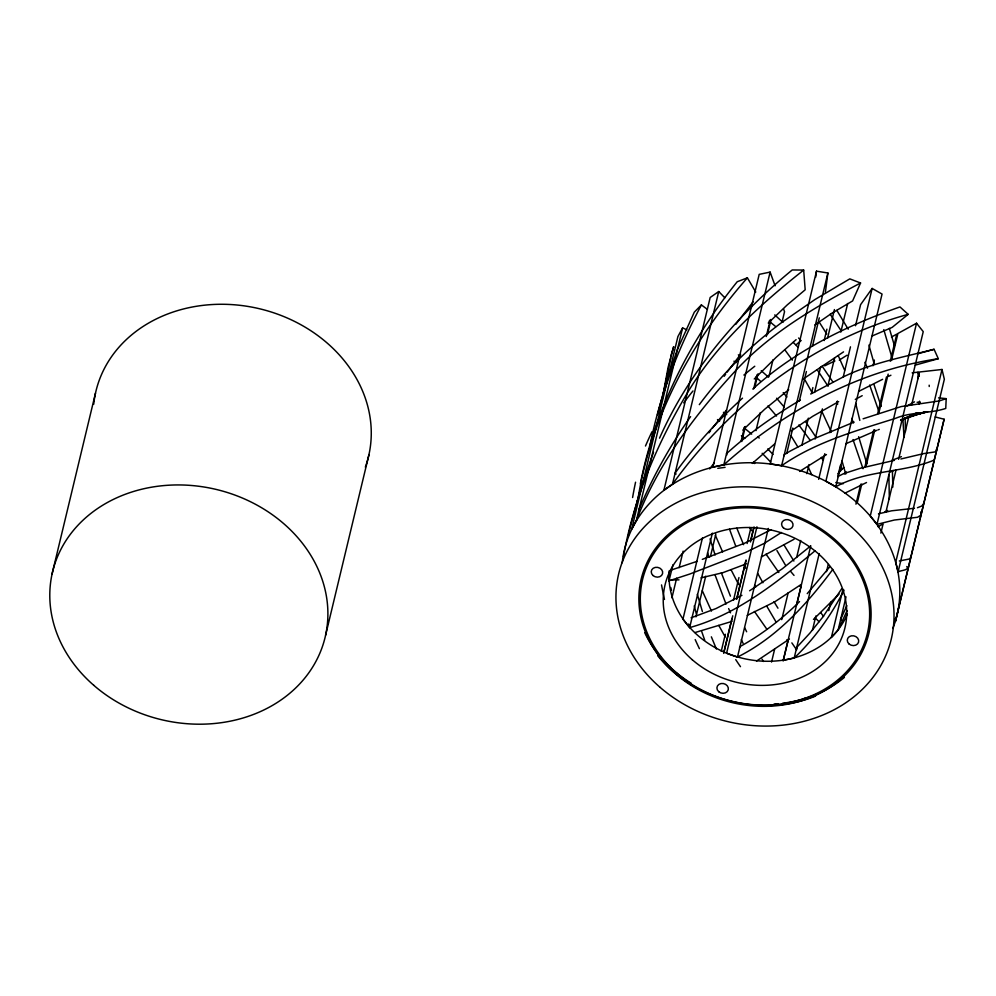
<?xml version="1.0" encoding="UTF-8"?>
<svg xmlns="http://www.w3.org/2000/svg" width="996" height="996" viewBox="0 0 996 996"><rect width="100%" height="100%" fill="white"/><g stroke="black" fill="none" stroke-linecap="round" stroke-linejoin="round"><path stroke-width="1.49" d="M912.162 372.828L918.15 372.155L918.1 378.58M781.424 532.486L764.256 543.368L745.668 552.419L689.904 573.995L668.988 580.842L669.038 571.007M889.341 499.058L888.88 474.806M935.169 416.963L944.133 419.229L895.429 621.392L894.856 619.238M938.556 397.865L946.2 398.637L945.752 408.435C929.716 413.738 911.626 411.597 895.628 418.295C856.386 430.745 815.836 441.875 781.623 465.705L770.219 463.875L816.496 271.161L827.888 272.991L825.385 292.376M919.258 403.579L919.47 401.4M784.151 455.732L784.3 454.55L790.077 451.151L813.271 439.012L854.107 422.08M815.724 277.125L816.496 271.161M637.452 501.125L637.764 499.046M663.286 393.271L668.104 367.263L673.67 346.658L670.856 356.008M923.678 503.528L921.773 506.03L917.465 507.723M662.427 398.375L670.756 357.85M623.459 556.577C633.78 498.087 657.559 442.622 687.999 391.876C717.294 343.495 759.674 304.826 803.685 270.065L805.179 289.799L787.251 304.888L768.24 323.065M637.565 501.025L637.938 498.934M638.137 497.9C651.359 415.457 692.643 340.072 747.386 277.834L755.765 292.065M640.341 483.782C654.945 409.742 689.917 340.209 737.227 281.731L747.386 277.834M650.089 445.15C659.613 396.059 678.027 348.998 701.396 304.925L707.397 309.383M628.488 535.101L629.099 532.25M629.41 530.818L630.045 527.955M842.915 589.358L831.349 637.527L838.134 630.045L846.015 596.816M657.46 414.822L665.851 383.062L677.566 349.16L694.299 312.171L701.396 304.925M630.368 526.535L640.714 488.189L653.525 452.321M810.732 545.858L783.254 660.286L794.186 658.02L819.222 553.564M52.103 573.858L95.479 393.183M325.592 635.274L368.968 454.599M638.722 496.954L640.079 491.277M663.585 393.408L664.942 387.73M682.609 327.908L677.903 336.561L631.638 529.287L636.344 520.622L682.609 327.908L686.792 329.8M718.739 291.517L710.173 297.493L663.909 490.219L672.462 484.23L718.739 291.517L724.839 297.792M672.972 564.744L668.988 580.842M671.927 597.812L676.62 578.24M679.148 567.708L683.132 551.137M702.466 537.865L682.945 619.176L689.643 627.605C737.538 614.333 777.59 581.863 815.214 550.664M723.855 464.808L770.12 272.095L759.201 274.361L712.924 467.087L723.855 464.808C783.678 411.273 858.141 370.637 938.319 358.709L934.061 349.297L918.449 353.605M712.364 533.134L689.643 627.605M695.955 616.848L705.716 576.186M710.422 556.615L715.838 534.03M741.136 441.104L744.535 426.973M753.698 388.814L757.085 374.683M766.248 336.524L770.319 319.554M741.759 441.552L745.382 426.487M754.769 387.344L758.031 373.799M767.43 334.644L771.041 319.591M755.976 430.633L760.322 412.568M768.987 376.438L772.971 359.867M699.317 404.637C722.598 373.276 750.648 345.575 781.997 322.293L784.537 311.686L783.541 308.947M721.241 651.309L725.325 634.278M733.504 600.239L738.945 577.543M747.125 543.505L750.872 527.892M723.806 652.343L731.948 618.416M736.704 598.633L745.867 560.462M750.611 540.679L753.673 527.955M723.718 653.413L732.757 615.777M736.741 599.219L746.129 560.063M750.474 541.998L754.084 526.946M756.935 526.809L726.57 653.276L737.463 657.086C776.78 637.515 806.984 604.136 832.83 569.376M781.623 465.705L827.888 272.991M768.352 528.428L737.463 657.086M786.703 453.504L792.816 428.068M799.265 401.214L806.387 371.533M812.499 346.085L819.285 317.824M811.503 393.283L812.873 387.581M824.165 340.557L826.904 329.153M801.83 445.324L808.354 418.171M814.529 392.449L820.704 366.727M827.564 338.142L834.424 309.557M806.835 473.648L809.001 464.609M815.151 439.012L822.385 408.895M828.162 384.805L834.673 357.713M840.811 332.116L847.683 303.506M771.539 662.041L774.602 649.33M781.723 619.649L788.172 592.794M796.651 557.461L800.722 540.492M818.662 479.325L824.8 453.728M829.867 432.65L837.449 401.027M810.732 394.043L843.251 376.949L850.472 346.832M855.527 325.754L860.594 304.664L872.147 288.442L882.058 294.057L835.781 486.77L825.883 481.155L872.147 288.442M783.142 661.02L788.21 639.942M796.514 605.319L801.22 585.748M838.047 475.266L840.45 465.294L841.944 469.415M873.006 365.756L874.376 360.054M812.437 630.269L815.873 615.976M826.506 571.679L828.224 564.533M828.772 610.648L830.813 602.169M855.938 504.188L860.743 484.18M864.852 467.037L873.778 429.874M877.551 414.149L886.465 376.998M890.25 361.274L896.761 334.121L891.445 337.046M857.444 502.109L861.777 484.044M866.122 465.979L874.799 429.836M878.771 413.278L888.171 374.135M891.42 360.577L897.931 333.473L916.544 323.214L923.242 331.643L876.978 524.369L894.308 520.037L917.515 517.273L921.113 515.019L920.864 511.795M916.544 323.214L870.28 515.94L876.978 524.369M880.875 533.097L883.041 524.07M885.93 512.019L896.051 469.863M898.579 459.318L908.701 417.162M911.601 405.123L919.545 371.994L942.004 369.479L944.345 379.264L898.068 571.99C899.811 570.297 910.132 570.397 906.796 566.5M918.997 404.189L919.682 401.326M942.004 369.479L895.74 562.205L898.068 571.99M895.429 621.392L919.557 520.871M919.906 519.464L944.133 419.229M636.344 520.622C657.858 464.124 694.722 414.983 735.434 370.885C770.319 332.95 815.45 306.818 860.556 282.989L849.8 278.868L814.94 299.535L781.997 322.293M739.53 647.774L739.991 646.591C761.865 634.552 781.835 619.163 799.539 601.584M847.061 610.772L838.134 630.045M846.824 605.63L840.537 619.599L841.67 620.433M860.556 282.989L852.613 300.916L831.984 313.142L814.865 324.945M659.539 438.153C688.809 372.13 736.679 315.495 792.231 269.953L803.685 270.065M844.085 590.18C831.199 615.242 814.716 638.635 794.186 658.02M841.62 588.835L823.02 616.81L809.86 633.145L796.638 647.525L797.061 648.757M672.462 484.23C729.819 404.488 812.574 340.607 908.178 314.338L899.973 306.93C846.725 325.617 794.858 350.766 752.789 389.038M690.589 416.627C670.134 445.61 652.766 476.773 639.021 509.466L640.353 510.027M724.192 376.276L725.648 374.21M727.117 372.143L740.663 354.24M709.003 432.812L710.609 430.596M837.748 476.598L843.45 473.735L860.519 468.22L894.445 460.351M735.708 324.397L753.113 301.875M712.227 428.38L726.557 410.016M709.638 468.879L714.144 463.053M829.494 567.197L807.233 593.628M844.396 473.922L846.264 471.818M843.737 467.385L838.022 473.635M839.08 594.002L813.471 619.437M754.258 378.978L776.046 357.415L796.09 339.661M742.804 430.148L764.579 409.356L788.695 389.71M752.279 463.426L774.328 444.216M742.518 398.151C717.606 420.76 694.76 445.722 675.139 473.075L676.122 474.034M810.557 546.045L782.271 568.803L749.602 590.777M908.178 314.338L892.179 327.373L872.259 335.926M801.07 584.515L774.651 601.883L747.261 615.379M789.43 639.034L756.524 661.07M791.272 430.957L812.711 416.303L838.632 401.637M802.602 379.414L843.55 351.874M799.551 471.444L826.468 454.574M946.2 398.637L939.253 400.94L901.231 406.555L863.109 418.793M794.098 539.234L761.367 556.938M770.842 529.772L744.697 543.181L702.317 559.366M800.361 400.081C774.153 415.581 749.092 433.16 726.532 453.653L726.98 454.823M691.062 617.831L715.912 608.593L741.933 595.347M887.648 510.45L884.473 512.243M914.502 401.849L907.007 405.97M882.493 524.282L877.999 526.685M905.028 418.034L901.019 420.15L924.201 412.182L907.194 417.187M878.484 513.824L891.557 510.811L914.428 508.271M845.915 443.718L876.841 430.322M858.639 391.416L882.618 379.302M866.532 482.525L844.683 493.281M888.594 376.351L890.91 375.231M843.251 376.949C871.861 362.868 903.422 357.103 934.061 349.297M901.181 420.2L916.519 413.178L900.608 420.412M901.554 420.026L916.519 413.178M835.781 486.77C865.611 470.224 903.073 472.727 933.401 460.413M901.392 456.666L891.906 460.364M746.552 563.761L722.835 572.688L700.985 577.854M900.658 420.437L918.536 412.867L901.019 420.15M878.061 429.849L879.269 429.388M889.814 472.092L891.432 471.482M696.988 561.37L670.171 570.384M893.001 470.896L893.773 470.61M731.985 621.392L695.046 632.547M915.224 365.134L938.319 358.709M907.219 417.212L925.956 412.008L910.107 416.054M910.145 416.079L927.637 411.846M900.857 458.994L923.566 453.616L934.908 451.935L936.427 450.976L936.252 449.52M899.338 560.947L909.522 558.968L910.593 557.561M679.011 579.871L671.08 579.933M917.092 402.26L920.155 402.484M733.952 361.187L736.418 362.594M738.36 354.813L740.987 356.381M719.672 420.972L717.469 419.565M723.432 412.294L726.731 414.685M741.373 435.688L744.796 438.29M750.212 306.407L751.532 307.415M744.137 427.894L751.681 434.132M769.086 321.135L775.784 326.651M761.23 370.724L768.551 377.223M664.071 661.742L670.433 667.121M774.764 314.91L782.931 322.393M756.001 377.061L760.72 381.456M762.164 453.28L770.717 462.107M793.214 342.375L798.033 347.218M767.729 448.947L773.045 454.437M819.048 621.765L815.624 618.255M798.593 338.005L800.361 339.885M776.594 398.238L784.263 407.127M767.953 405.995L776.507 416.029M783.217 392.623L786.915 397.006M798.842 425.006L809.86 439.846M799.9 585.822L800.933 587.167M785.147 350.231L792.33 360.104M753.474 461.97L754.682 463.551M820.716 612.64L823.555 616.424M766.634 628.887L754.445 611.469M822.098 366.105L832.731 381.754M817.268 369.877L828.099 386.274M778.835 572.513L766.048 554.162M805.801 421.955L815.948 437.169M830.203 314.226L840.873 330.323M819.31 322.243L826.73 333.971M793.887 561.034L784.163 545.235M791.073 435.85L797.833 446.943M836.839 310.379L848.219 329.203M786.877 639.718L788.085 641.623M762.04 659.153L763.509 661.481M785.632 565.442L776.93 550.527M777.963 608.195L774.017 601.709M821.339 457.376L822.908 459.99M776.233 622.288L766.758 606.153M805.029 380.099L812.163 392.698M749.602 527.494L751.445 530.681M725.188 636.942L718.776 625.388M762.899 582.747L757.844 573.646M754.694 585.162L755.703 586.968M738.671 584.602L731.101 569.849M746.651 631.763L744.672 627.804M836.727 402.048L837.761 404.102M745.792 568.367L743.875 564.495M821.513 410.688L831.349 432.015M741.285 639.644L743.078 643.292M711.455 611.096L702.292 590.74M838.296 355.771L844.62 370.188M808.391 467.373L811.653 474.594M722.598 551.909L715.414 535.375M864.939 362.307L867.491 368.171M743.576 544.663L736.841 528.179M716.385 648.981L711.356 636.83M851.68 418.445L853.497 422.902M730.429 596.143L721.341 572.812M869.67 385.041L878.833 411.273M735.807 546.356L729.533 529.225M726.034 604.074L715.165 575.215M852.999 439.547L863.009 468.705M770.12 272.095L775.112 285.802M874.015 384.693L881.136 406.455M704.707 640.167L701.719 631.564M858.652 436.709L866.844 463.7M715.103 554.971L710.061 538.886M883.788 329.614L892.428 359.22M889.341 328.356L894.495 345.873M709.04 557.324L707.571 552.755M702.392 611.507L697.337 594.313M868.923 345.077L874.189 363.839M842.043 461.061L845.729 474.096M670.744 587.478L671.528 590.317M696.353 613.86L694.249 605.892M855.738 403.442L859.822 420.399M918.15 372.155L919.146 376.351M902.874 419.042L904.007 437.12M892.416 471.17L892.839 487.094M905.14 417.984L905.464 431.48M622.251 562.715A140.15 118.337 13.5 0 1 788.832 467.398A140.15 118.337 13.5 0 1 892.814 628.464M813.147 696.304A140.15 118.337 13.5 0 1 802.664 698.856M670.47 667.071A140.15 118.337 13.5 0 1 663.597 661.244M815.55 696.104A123.554 104.319 13.5 0 1 657.709 655.729M847.359 614.084A92.466 78.074 13.5 0 1 743.589 658.518A92.466 78.074 13.5 0 1 669.088 573.136M844.409 677.38A122.11 103.098 13.5 0 1 782.582 703.251M778.337 703.711A122.11 103.098 13.5 0 1 774.066 704.023M691.286 683.293A122.11 103.098 13.5 0 1 644.711 632.659M699.404 648.645A637.963 399.023 -59.1 0 1 695.196 639.606M689.481 626.135A637.963 399.023 -59.1 0 1 688.634 624.019M664.481 599.455A637.963 486.783 -32.3 0 1 661.543 584.926M632.597 497.514A487.567 417.523 37.5 0 1 635.56 482.201M645.47 446.021A487.567 375.878 71.5 0 1 651.944 431.803M796.153 344.74A600.949 270.738 -72.7 0 1 801.182 340.495M683.667 402.919A487.567 302.709 -83.9 0 1 692.979 390.955M839.292 360.116A600.949 148.765 -53.4 0 1 847.098 355.186M743.9 375.044A487.567 210.654 -63.9 0 1 754.769 366.242M855.303 399.396A600.949 37.25 -34.2 0 1 862.2 395.686M824.7 365.856A487.567 115.661 -45.3 0 1 834.909 360.963M920.229 413.738A600.949 44.509 -13.8 0 1 919.856 414.075M929.144 385.191A487.567 34.113 -26.2 0 1 929.193 386.498M725.076 467.348A487.567 19.858 -6 0 1 717.755 468.332M843.313 483.683A487.567 36.927 15 0 1 835.806 482.512M759.263 438.016A487.567 14.156 36.1 0 1 757.682 436.908M790.513 571.281A478.08 28.386 45.2 0 1 794.024 575.414M796.651 649.84A478.08 42.878 65.4 0 1 791.857 642.881M740.476 666.673A637.963 279.789 -80.4 0 1 735.733 659.638M730.504 612.814A478.08 134.995 84.6 0 1 728.636 608.593M93.711 404.264A140.15 118.337 13.5 0 1 258.537 308.523A140.15 118.337 13.5 0 1 365.345 467.149M675.637 673.906A117.03 98.816 13.5 0 0 868.076 636.506A117.03 98.816 13.5 0 0 721.229 508.906A117.03 98.816 13.5 0 0 675.637 673.906M659.962 687.228A140.15 118.337 13.5 0 0 890.412 642.445A140.15 118.337 13.5 0 0 714.568 489.646A140.15 118.337 13.5 0 0 659.962 687.228M692.282 659.75A92.466 78.074 13.5 0 0 844.334 630.194A92.466 78.074 13.5 0 0 728.313 529.374A92.466 78.074 13.5 0 0 692.282 659.75M676.62 673.072A115.586 97.596 13.5 0 0 866.669 636.133A115.586 97.596 13.5 0 0 721.652 510.114A115.586 97.596 13.5 0 0 676.62 673.072M718.726 691.71A5.777 4.88 13.5 0 0 728.225 689.855A5.777 4.88 13.5 0 0 720.98 683.555A5.777 4.88 13.5 0 0 718.726 691.71M653.04 575.539A5.777 4.88 13.5 0 0 662.552 573.696A5.777 4.88 13.5 0 0 655.293 567.396A5.777 4.88 13.5 0 0 653.04 575.539M783.404 527.843A5.777 4.88 13.5 0 0 792.903 525.988A5.777 4.88 13.5 0 0 785.645 519.688A5.777 4.88 13.5 0 0 783.404 527.843M849.078 644.001A5.777 4.88 13.5 0 0 858.577 642.146A5.777 4.88 13.5 0 0 851.331 635.846A5.777 4.88 13.5 0 0 849.078 644.001M93.823 685.36A140.15 118.337 13.5 0 0 324.273 640.577A140.15 118.337 13.5 0 0 148.429 487.766A140.15 118.337 13.5 0 0 93.823 685.36"/></g></svg>
